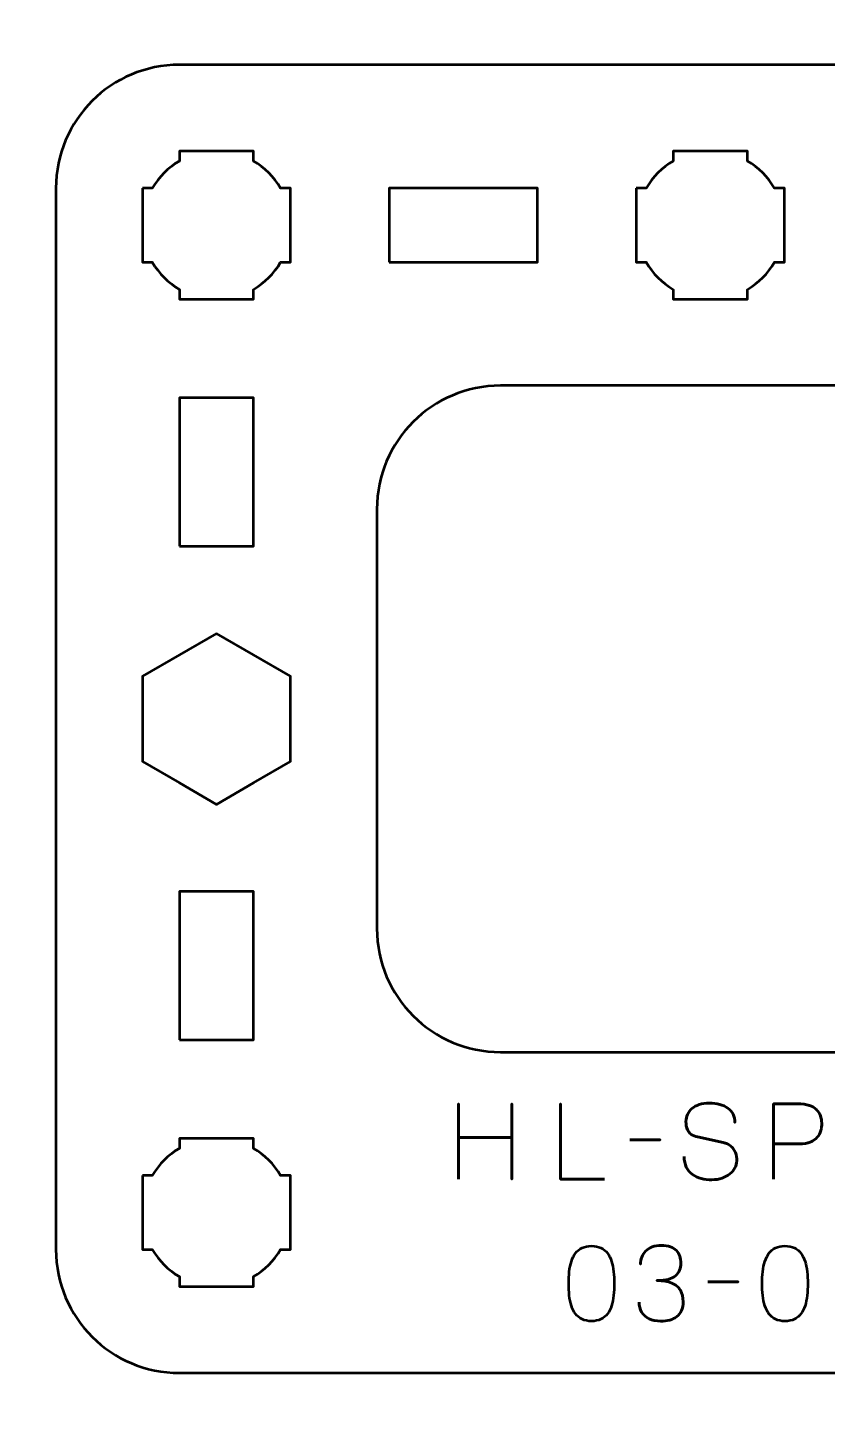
# Model space of a CAD drawing. Header units: centimetres. Extents: x -21 to 0, y -29.7 to 0.
# Drawn here: x -5.76 to -2.53, y -22.88 to -17.25 of the extents above; entities that cross this region are included whole.
import ezdxf

# ---------------------------------------------------------------- set-up
doc = ezdxf.new("R2010")
doc.units = ezdxf.units.CM
doc.header["$MEASUREMENT"] = 0
doc.layers.add('Layer 1', color=7, linetype='Continuous')

msp = doc.modelspace()

# ---------------------------------------------------------------- linework, layer by layer
at = {"layer": 'Layer 1', "lineweight": 53}
for points in [[(-5.15, -19.35), (-4.85, -19.35), (-4.85, -18.75), (-5.15, -18.75), (-5.15, -19.35)], [(-5.15, -21.35), (-4.85, -21.35), (-4.85, -20.75), (-5.15, -20.75), (-5.15, -21.35)]]:
    msp.add_lwpolyline(points, close=True, dxfattribs=at)
at = {"layer": 'Layer 1', "color": 1, "lineweight": 53}
msp.add_open_spline([(-21.00003, -29.19995), (-21.00003, -29.19995), (-21.00003, -2.89992), (-21.00003, -2.89992), (-21.00003, -2.89992), (-21.00003, -2.81709), (-20.93286, -2.74992), (-20.85003, -2.74992), (-20.85003, -2.74992), (-20.7672, -2.74992), (-20.70003, -2.68275), (-20.70003, -2.59992), (-20.70003, -2.59992), (-20.70003, -2.51709), (-20.7672, -2.44992), (-20.85003, -2.44992), (-20.85003, -2.44992), (-20.93286, -2.44992), (-21.00003, -2.38275), (-21.00003, -2.29992), (-21.00003, -2.29992), (-21.00003, -2.21709), (-20.93286, -2.14992), (-20.85003, -2.14992), (-20.85003, -2.14992), (-20.7672, -2.14992), (-20.70003, -2.08275), (-20.70003, -1.99992), (-20.70003, -1.99992), (-20.70003, -1.91709), (-20.7672, -1.84992), (-20.85003, -1.84992), (-20.85003, -1.84992), (-20.93286, -1.84992), (-21.00003, -1.78275), (-21.00003, -1.69992), (-21.00003, -1.69992), (-21.00003, -1.61709), (-20.93286, -1.54992), (-20.85003, -1.54992), (-20.85003, -1.54992), (-20.7672, -1.54992), (-20.70003, -1.48275), (-20.70003, -1.39992), (-20.70003, -1.39992), (-20.70003, -1.31709), (-20.7672, -1.24992), (-20.85003, -1.24992), (-20.85003, -1.24992), (-20.93286, -1.24992), (-21.00003, -1.18275), (-21.00003, -1.09992), (-21.00003, -1.09992), (-21.00003, -1.09992), (-21.00003, -0.49992), (-21.00003, -0.49992), (-21.00003, -0.49992), (-21.00003, -0.22295), (-20.77694, 0.00004), (-20.49994, 0.00004), (-20.49994, 0.00004), (-20.49994, 0.00004), (-0.50008, 0.00004), (-0.50008, 0.00004), (-0.50008, 0.00004), (-0.22294, 0.00004), (0.00002, -0.22295), (0.00002, -0.49992), (0.00002, -0.49992), (0.00002, -0.49992), (0.00002, -29.19995), (0.00002, -29.19995), (0.00002, -29.19995), (0.00002, -29.47695), (-0.22294, -29.70004), (-0.50008, -29.70004), (-0.50008, -29.70004), (-0.50008, -29.70004), (-20.49994, -29.70004), (-20.49994, -29.70004), (-20.49994, -29.70004), (-20.77694, -29.70004), (-21.00003, -29.47695), (-21.00003, -29.19995)], degree=3, knots=[0, 0, 0, 0, 0.047619, 0.047619, 0.047619, 0.047619, 0.0952381, 0.0952381, 0.0952381, 0.0952381, 0.1428571, 0.1428571, 0.1428571, 0.1428571, 0.1904762, 0.1904762, 0.1904762, 0.1904762, 0.2380952, 0.2380952, 0.2380952, 0.2380952, 0.2857143, 0.2857143, 0.2857143, 0.2857143, 0.3333333, 0.3333333, 0.3333333, 0.3333333, 0.3809524, 0.3809524, 0.3809524, 0.3809524, 0.4285714, 0.4285714, 0.4285714, 0.4285714, 0.4761905, 0.4761905, 0.4761905, 0.4761905, 0.5238095, 0.5238095, 0.5238095, 0.5238095, 0.5714286, 0.5714286, 0.5714286, 0.5714286, 0.6190476, 0.6190476, 0.6190476, 0.6190476, 0.6666667, 0.6666667, 0.6666667, 0.6666667, 0.7142857, 0.7142857, 0.7142857, 0.7142857, 0.7619048, 0.7619048, 0.7619048, 0.7619048, 0.8095238, 0.8095238, 0.8095238, 0.8095238, 0.8571429, 0.8571429, 0.8571429, 0.8571429, 0.9047619, 0.9047619, 0.9047619, 0.9047619, 0.952381, 0.952381, 0.952381, 0.952381, 1, 1, 1, 1], dxfattribs=at)
at = {"layer": 'Layer 1', "color": 3, "lineweight": 53}
msp.add_open_spline([(-5.65, -22.2), (-5.65, -22.2), (-5.65, -17.9), (-5.65, -17.9), (-5.65, -17.9), (-5.65, -17.62391), (-5.42609, -17.4), (-5.15, -17.4), (-5.15, -17.4), (-5.15, -17.4), (-0.85, -17.4), (-0.85, -17.4), (-0.85, -17.4), (-0.57391, -17.4), (-0.35, -17.62391), (-0.35, -17.9), (-0.35, -17.9), (-0.35, -17.9), (-0.35, -22.2), (-0.35, -22.2), (-0.35, -22.2), (-0.35, -22.47609), (-0.57391, -22.7), (-0.85, -22.7), (-0.85, -22.7), (-0.85, -22.7), (-5.15, -22.7), (-5.15, -22.7), (-5.15, -22.7), (-5.42609, -22.7), (-5.65, -22.47609), (-5.65, -22.2)], degree=3, knots=[0, 0, 0, 0, 0.125, 0.125, 0.125, 0.125, 0.25, 0.25, 0.25, 0.25, 0.375, 0.375, 0.375, 0.375, 0.5, 0.5, 0.5, 0.5, 0.625, 0.625, 0.625, 0.625, 0.75, 0.75, 0.75, 0.75, 0.875, 0.875, 0.875, 0.875, 1, 1, 1, 1], dxfattribs=at)
at = {"layer": 'Layer 1', "lineweight": 53}
for points, knots in [([(-5.3, -17.9), (-5.3, -17.9), (-5.25985, -17.9), (-5.25985, -17.9), (-5.25985, -17.9), (-5.2335, -17.85447), (-5.19553, -17.8165), (-5.15, -17.79015), (-5.15, -17.79015), (-5.15, -17.79015), (-5.15, -17.75), (-5.15, -17.75), (-5.15, -17.75), (-5.15, -17.75), (-5, -17.75), (-5, -17.75), (-5, -17.75), (-5, -17.75), (-4.85, -17.75), (-4.85, -17.75), (-4.85, -17.75), (-4.85, -17.75), (-4.85, -17.79015), (-4.85, -17.79015), (-4.85, -17.79015), (-4.80447, -17.8165), (-4.7665, -17.85447), (-4.74015, -17.9), (-4.74015, -17.9), (-4.74015, -17.9), (-4.7, -17.9), (-4.7, -17.9), (-4.7, -17.9), (-4.7, -17.9), (-4.7, -18.05), (-4.7, -18.05), (-4.7, -18.05), (-4.7, -18.05), (-4.7, -18.2), (-4.7, -18.2), (-4.7, -18.2), (-4.7, -18.2), (-4.74015, -18.2), (-4.74015, -18.2), (-4.74015, -18.2), (-4.7665, -18.24553), (-4.80447, -18.2835), (-4.85, -18.30985), (-4.85, -18.30985), (-4.85, -18.30985), (-4.85, -18.35), (-4.85, -18.35), (-4.85, -18.35), (-4.85, -18.35), (-5, -18.35), (-5, -18.35), (-5, -18.35), (-5, -18.35), (-5.15, -18.35), (-5.15, -18.35), (-5.15, -18.35), (-5.15, -18.35), (-5.15, -18.30985), (-5.15, -18.30985), (-5.15, -18.30985), (-5.19553, -18.2835), (-5.2335, -18.24553), (-5.25985, -18.2), (-5.25985, -18.2), (-5.25985, -18.2), (-5.3, -18.2), (-5.3, -18.2), (-5.3, -18.2), (-5.3, -18.2), (-5.3, -18.05), (-5.3, -18.05), (-5.3, -18.05), (-5.3, -18.05), (-5.3, -17.9), (-5.3, -17.9)], [0, 0, 0, 0, 0.05, 0.05, 0.05, 0.05, 0.1, 0.1, 0.1, 0.1, 0.15, 0.15, 0.15, 0.15, 0.2, 0.2, 0.2, 0.2, 0.25, 0.25, 0.25, 0.25, 0.3, 0.3, 0.3, 0.3, 0.35, 0.35, 0.35, 0.35, 0.4, 0.4, 0.4, 0.4, 0.45, 0.45, 0.45, 0.45, 0.5, 0.5, 0.5, 0.5, 0.55, 0.55, 0.55, 0.55, 0.6, 0.6, 0.6, 0.6, 0.65, 0.65, 0.65, 0.65, 0.7, 0.7, 0.7, 0.7, 0.75, 0.75, 0.75, 0.75, 0.8, 0.8, 0.8, 0.8, 0.85, 0.85, 0.85, 0.85, 0.9, 0.9, 0.9, 0.9, 0.95, 0.95, 0.95, 0.95, 1, 1, 1, 1]), ([(-3.3, -17.9), (-3.3, -17.9), (-3.25985, -17.9), (-3.25985, -17.9), (-3.25985, -17.9), (-3.2335, -17.85447), (-3.19553, -17.8165), (-3.15, -17.79015), (-3.15, -17.79015), (-3.15, -17.79015), (-3.15, -17.75), (-3.15, -17.75), (-3.15, -17.75), (-3.15, -17.75), (-3, -17.75), (-3, -17.75), (-3, -17.75), (-3, -17.75), (-2.85, -17.75), (-2.85, -17.75), (-2.85, -17.75), (-2.85, -17.75), (-2.85, -17.79015), (-2.85, -17.79015), (-2.85, -17.79015), (-2.80447, -17.8165), (-2.7665, -17.85447), (-2.74015, -17.9), (-2.74015, -17.9), (-2.74015, -17.9), (-2.7, -17.9), (-2.7, -17.9), (-2.7, -17.9), (-2.7, -17.9), (-2.7, -18.05), (-2.7, -18.05), (-2.7, -18.05), (-2.7, -18.05), (-2.7, -18.2), (-2.7, -18.2), (-2.7, -18.2), (-2.7, -18.2), (-2.74015, -18.2), (-2.74015, -18.2), (-2.74015, -18.2), (-2.7665, -18.24553), (-2.80447, -18.2835), (-2.85, -18.30985), (-2.85, -18.30985), (-2.85, -18.30985), (-2.85, -18.35), (-2.85, -18.35), (-2.85, -18.35), (-2.85, -18.35), (-3, -18.35), (-3, -18.35), (-3, -18.35), (-3, -18.35), (-3.15, -18.35), (-3.15, -18.35), (-3.15, -18.35), (-3.15, -18.35), (-3.15, -18.30985), (-3.15, -18.30985), (-3.15, -18.30985), (-3.19553, -18.2835), (-3.2335, -18.24553), (-3.25985, -18.2), (-3.25985, -18.2), (-3.25985, -18.2), (-3.3, -18.2), (-3.3, -18.2), (-3.3, -18.2), (-3.3, -18.2), (-3.3, -18.05), (-3.3, -18.05), (-3.3, -18.05), (-3.3, -18.05), (-3.3, -17.9), (-3.3, -17.9)], [0, 0, 0, 0, 0.05, 0.05, 0.05, 0.05, 0.1, 0.1, 0.1, 0.1, 0.15, 0.15, 0.15, 0.15, 0.2, 0.2, 0.2, 0.2, 0.25, 0.25, 0.25, 0.25, 0.3, 0.3, 0.3, 0.3, 0.35, 0.35, 0.35, 0.35, 0.4, 0.4, 0.4, 0.4, 0.45, 0.45, 0.45, 0.45, 0.5, 0.5, 0.5, 0.5, 0.55, 0.55, 0.55, 0.55, 0.6, 0.6, 0.6, 0.6, 0.65, 0.65, 0.65, 0.65, 0.7, 0.7, 0.7, 0.7, 0.75, 0.75, 0.75, 0.75, 0.8, 0.8, 0.8, 0.8, 0.85, 0.85, 0.85, 0.85, 0.9, 0.9, 0.9, 0.9, 0.95, 0.95, 0.95, 0.95, 1, 1, 1, 1]), ([(-4.3, -18.2), (-4.3, -18.2), (-4.3, -17.9), (-4.3, -17.9), (-4.3, -17.9), (-4.3, -17.9), (-3.7, -17.9), (-3.7, -17.9), (-3.7, -17.9), (-3.7, -17.9), (-3.7, -18.2), (-3.7, -18.2), (-3.7, -18.2), (-3.7, -18.2), (-4.3, -18.2), (-4.3, -18.2)], [0, 0, 0, 0, 0.25, 0.25, 0.25, 0.25, 0.5, 0.5, 0.5, 0.5, 0.75, 0.75, 0.75, 0.75, 1, 1, 1, 1]), ([(-4.35, -20.9), (-4.35, -20.9), (-4.35, -19.2), (-4.35, -19.2), (-4.35, -19.2), (-4.35, -18.92391), (-4.12609, -18.7), (-3.85, -18.7), (-3.85, -18.7), (-3.85, -18.7), (-2.15, -18.7), (-2.15, -18.7), (-2.15, -18.7), (-1.87391, -18.7), (-1.65, -18.92391), (-1.65, -19.2), (-1.65, -19.2), (-1.65, -19.2), (-1.65, -20.9), (-1.65, -20.9), (-1.65, -20.9), (-1.65, -21.17609), (-1.87391, -21.4), (-2.15, -21.4), (-2.15, -21.4), (-2.15, -21.4), (-3.85, -21.4), (-3.85, -21.4), (-3.85, -21.4), (-4.12609, -21.4), (-4.35, -21.17609), (-4.35, -20.9)], [0, 0, 0, 0, 0.125, 0.125, 0.125, 0.125, 0.25, 0.25, 0.25, 0.25, 0.375, 0.375, 0.375, 0.375, 0.5, 0.5, 0.5, 0.5, 0.625, 0.625, 0.625, 0.625, 0.75, 0.75, 0.75, 0.75, 0.875, 0.875, 0.875, 0.875, 1, 1, 1, 1]), ([(-5, -19.70359), (-5, -19.70359), (-4.85, -19.79019), (-4.85, -19.79019), (-4.85, -19.79019), (-4.85, -19.79019), (-4.7, -19.87679), (-4.7, -19.87679), (-4.7, -19.87679), (-4.7, -19.87679), (-4.7, -20.05), (-4.7, -20.05), (-4.7, -20.05), (-4.7, -20.05), (-4.7, -20.22321), (-4.7, -20.22321), (-4.7, -20.22321), (-4.7, -20.22321), (-4.85, -20.30981), (-4.85, -20.30981), (-4.85, -20.30981), (-4.85, -20.30981), (-5, -20.39641), (-5, -20.39641), (-5, -20.39641), (-5, -20.39641), (-5.15, -20.30981), (-5.15, -20.30981), (-5.15, -20.30981), (-5.15, -20.30981), (-5.3, -20.22321), (-5.3, -20.22321), (-5.3, -20.22321), (-5.3, -20.22321), (-5.3, -20.05), (-5.3, -20.05), (-5.3, -20.05), (-5.3, -20.05), (-5.3, -19.87679), (-5.3, -19.87679), (-5.3, -19.87679), (-5.3, -19.87679), (-5.15, -19.79019), (-5.15, -19.79019), (-5.15, -19.79019), (-5.15, -19.79019), (-5, -19.70359), (-5, -19.70359)], [0, 0, 0, 0, 0.0833333, 0.0833333, 0.0833333, 0.0833333, 0.1666667, 0.1666667, 0.1666667, 0.1666667, 0.25, 0.25, 0.25, 0.25, 0.3333333, 0.3333333, 0.3333333, 0.3333333, 0.4166667, 0.4166667, 0.4166667, 0.4166667, 0.5, 0.5, 0.5, 0.5, 0.5833333, 0.5833333, 0.5833333, 0.5833333, 0.6666667, 0.6666667, 0.6666667, 0.6666667, 0.75, 0.75, 0.75, 0.75, 0.8333333, 0.8333333, 0.8333333, 0.8333333, 0.9166667, 0.9166667, 0.9166667, 0.9166667, 1, 1, 1, 1]), ([(-5.3, -21.9), (-5.3, -21.9), (-5.25985, -21.9), (-5.25985, -21.9), (-5.25985, -21.9), (-5.2335, -21.85447), (-5.19553, -21.8165), (-5.15, -21.79015), (-5.15, -21.79015), (-5.15, -21.79015), (-5.15, -21.75), (-5.15, -21.75), (-5.15, -21.75), (-5.15, -21.75), (-5, -21.75), (-5, -21.75), (-5, -21.75), (-5, -21.75), (-4.85, -21.75), (-4.85, -21.75), (-4.85, -21.75), (-4.85, -21.75), (-4.85, -21.79015), (-4.85, -21.79015), (-4.85, -21.79015), (-4.80447, -21.8165), (-4.7665, -21.85447), (-4.74015, -21.9), (-4.74015, -21.9), (-4.74015, -21.9), (-4.7, -21.9), (-4.7, -21.9), (-4.7, -21.9), (-4.7, -21.9), (-4.7, -22.05), (-4.7, -22.05), (-4.7, -22.05), (-4.7, -22.05), (-4.7, -22.2), (-4.7, -22.2), (-4.7, -22.2), (-4.7, -22.2), (-4.74015, -22.2), (-4.74015, -22.2), (-4.74015, -22.2), (-4.7665, -22.24553), (-4.80447, -22.2835), (-4.85, -22.30985), (-4.85, -22.30985), (-4.85, -22.30985), (-4.85, -22.35), (-4.85, -22.35), (-4.85, -22.35), (-4.85, -22.35), (-5, -22.35), (-5, -22.35), (-5, -22.35), (-5, -22.35), (-5.15, -22.35), (-5.15, -22.35), (-5.15, -22.35), (-5.15, -22.35), (-5.15, -22.30985), (-5.15, -22.30985), (-5.15, -22.30985), (-5.19553, -22.2835), (-5.2335, -22.24553), (-5.25985, -22.2), (-5.25985, -22.2), (-5.25985, -22.2), (-5.3, -22.2), (-5.3, -22.2), (-5.3, -22.2), (-5.3, -22.2), (-5.3, -22.05), (-5.3, -22.05), (-5.3, -22.05), (-5.3, -22.05), (-5.3, -21.9), (-5.3, -21.9)], [0, 0, 0, 0, 0.05, 0.05, 0.05, 0.05, 0.1, 0.1, 0.1, 0.1, 0.15, 0.15, 0.15, 0.15, 0.2, 0.2, 0.2, 0.2, 0.25, 0.25, 0.25, 0.25, 0.3, 0.3, 0.3, 0.3, 0.35, 0.35, 0.35, 0.35, 0.4, 0.4, 0.4, 0.4, 0.45, 0.45, 0.45, 0.45, 0.5, 0.5, 0.5, 0.5, 0.55, 0.55, 0.55, 0.55, 0.6, 0.6, 0.6, 0.6, 0.65, 0.65, 0.65, 0.65, 0.7, 0.7, 0.7, 0.7, 0.75, 0.75, 0.75, 0.75, 0.8, 0.8, 0.8, 0.8, 0.85, 0.85, 0.85, 0.85, 0.9, 0.9, 0.9, 0.9, 0.95, 0.95, 0.95, 0.95, 1, 1, 1, 1])]:
    msp.add_open_spline(points, degree=3, knots=knots, dxfattribs=at)
at = {"layer": 'Layer 1', "color": 5, "lineweight": 53}
for points, knots in [([(-4.0198, -21.91494), (-4.0198, -21.91494), (-4.0198, -21.74603), (-4.0198, -21.74603), (-4.0198, -21.74603), (-4.0198, -21.74603), (-3.80433, -21.74603), (-3.80433, -21.74603), (-3.80433, -21.74603), (-3.80433, -21.74603), (-3.80433, -21.91494), (-3.80433, -21.91494), (-3.80433, -21.91494), (-3.80433, -21.91494), (-3.80433, -21.61014), (-3.80433, -21.61014), (-3.80433, -21.61014), (-3.80433, -21.61014), (-3.80433, -21.74603), (-3.80433, -21.74603), (-3.80433, -21.74603), (-3.80433, -21.74603), (-4.0198, -21.74603), (-4.0198, -21.74603), (-4.0198, -21.74603), (-4.0198, -21.74603), (-4.0198, -21.61014), (-4.0198, -21.61014), (-4.0198, -21.61014), (-4.0198, -21.61014), (-4.0198, -21.91494), (-4.0198, -21.91494)], [0, 0, 0, 0, 0.125, 0.125, 0.125, 0.125, 0.25, 0.25, 0.25, 0.25, 0.375, 0.375, 0.375, 0.375, 0.5, 0.5, 0.5, 0.5, 0.625, 0.625, 0.625, 0.625, 0.75, 0.75, 0.75, 0.75, 0.875, 0.875, 0.875, 0.875, 1, 1, 1, 1]), ([(-3.42841, -21.91494), (-3.42841, -21.91494), (-3.60663, -21.91494), (-3.60663, -21.91494), (-3.60663, -21.91494), (-3.60663, -21.91494), (-3.60663, -21.60972), (-3.60663, -21.60972), (-3.60663, -21.60972), (-3.60663, -21.60972), (-3.60663, -21.91494), (-3.60663, -21.91494), (-3.60663, -21.91494), (-3.60663, -21.91494), (-3.42841, -21.91494), (-3.42841, -21.91494)], [0, 0, 0, 0, 0.25, 0.25, 0.25, 0.25, 0.5, 0.5, 0.5, 0.5, 0.75, 0.75, 0.75, 0.75, 1, 1, 1, 1]), ([(-3.10626, -21.82265), (-3.10612, -21.83952), (-3.10316, -21.85398), (-3.09723, -21.86605), (-3.09723, -21.86605), (-3.09137, -21.87804), (-3.08319, -21.88785), (-3.07289, -21.89547), (-3.07289, -21.89547), (-3.06252, -21.90302), (-3.05059, -21.90859), (-3.03712, -21.91219), (-3.03712, -21.91219), (-3.02371, -21.91572), (-3.00932, -21.91748), (-2.99408, -21.91748), (-2.99408, -21.91748), (-2.9787, -21.91741), (-2.96487, -21.91515), (-2.95252, -21.91085), (-2.95252, -21.91085), (-2.94024, -21.90654), (-2.92973, -21.90076), (-2.92091, -21.89349), (-2.92091, -21.89349), (-2.91216, -21.88622), (-2.90539, -21.87811), (-2.90059, -21.86908), (-2.90059, -21.86908), (-2.89579, -21.86005), (-2.89325, -21.85081), (-2.8929, -21.84128), (-2.8929, -21.84128), (-2.89248, -21.82879), (-2.89431, -21.81736), (-2.89833, -21.80706), (-2.89833, -21.80706), (-2.90236, -21.79676), (-2.90857, -21.78815), (-2.91696, -21.7811), (-2.91696, -21.7811), (-2.92529, -21.77404), (-2.9358, -21.7691), (-2.94836, -21.76635), (-2.94836, -21.76635), (-2.94836, -21.76635), (-3.05207, -21.74391), (-3.05207, -21.74391), (-3.05207, -21.74391), (-3.06181, -21.74187), (-3.07021, -21.73841), (-3.07712, -21.73361), (-3.07712, -21.73361), (-3.08404, -21.72875), (-3.0894, -21.72204), (-3.09307, -21.71343), (-3.09307, -21.71343), (-3.09674, -21.7049), (-3.09864, -21.69403), (-3.09864, -21.68084), (-3.09864, -21.68084), (-3.09864, -21.67082), (-3.09659, -21.66137), (-3.09243, -21.65248), (-3.09243, -21.65248), (-3.08834, -21.64359), (-3.08227, -21.63575), (-3.0743, -21.62884), (-3.0743, -21.62884), (-3.06633, -21.622), (-3.05645, -21.61663), (-3.04474, -21.61275), (-3.04474, -21.61275), (-3.03295, -21.6088), (-3.01948, -21.60683), (-3.00424, -21.60676), (-3.00424, -21.60676), (-2.98893, -21.60676), (-2.97489, -21.60852), (-2.96205, -21.61205), (-2.96205, -21.61205), (-2.94928, -21.61558), (-2.9382, -21.62066), (-2.92889, -21.62743), (-2.92889, -21.62743), (-2.91957, -21.6342), (-2.91238, -21.64253), (-2.90744, -21.65226), (-2.90744, -21.65226), (-2.9025, -21.66207), (-2.90017, -21.67329), (-2.90052, -21.68592), (-2.90052, -21.68592), (-2.90017, -21.67329), (-2.9025, -21.66207), (-2.90744, -21.65226), (-2.90744, -21.65226), (-2.91238, -21.64253), (-2.91957, -21.6342), (-2.92889, -21.62743), (-2.92889, -21.62743), (-2.9382, -21.62066), (-2.94928, -21.61558), (-2.96205, -21.61205), (-2.96205, -21.61205), (-2.97489, -21.60852), (-2.98893, -21.60676), (-3.00424, -21.60676), (-3.00424, -21.60676), (-3.01948, -21.60683), (-3.03295, -21.6088), (-3.04474, -21.61275), (-3.04474, -21.61275), (-3.05645, -21.61663), (-3.06633, -21.622), (-3.0743, -21.62884), (-3.0743, -21.62884), (-3.08227, -21.63575), (-3.08834, -21.64359), (-3.09243, -21.65248), (-3.09243, -21.65248), (-3.09659, -21.66137), (-3.09864, -21.67082), (-3.09864, -21.68084), (-3.09864, -21.68084), (-3.09864, -21.69403), (-3.09681, -21.7049), (-3.09328, -21.71336), (-3.09328, -21.71336), (-3.08968, -21.7219), (-3.08439, -21.72853), (-3.07747, -21.7334), (-3.07747, -21.7334), (-3.07056, -21.7382), (-3.06209, -21.74173), (-3.05207, -21.74391), (-3.05207, -21.74391), (-3.05207, -21.74391), (-2.94836, -21.76635), (-2.94836, -21.76635), (-2.94836, -21.76635), (-2.93552, -21.7691), (-2.92493, -21.77404), (-2.91661, -21.7811), (-2.91661, -21.7811), (-2.90821, -21.78815), (-2.90207, -21.79676), (-2.89812, -21.80706), (-2.89812, -21.80706), (-2.89424, -21.81736), (-2.89248, -21.82879), (-2.8929, -21.84128), (-2.8929, -21.84128), (-2.89325, -21.85081), (-2.89579, -21.86005), (-2.90059, -21.86908), (-2.90059, -21.86908), (-2.90539, -21.87811), (-2.91216, -21.88622), (-2.92091, -21.89349), (-2.92091, -21.89349), (-2.92973, -21.90076), (-2.94024, -21.90654), (-2.95252, -21.91085), (-2.95252, -21.91085), (-2.96487, -21.91515), (-2.9787, -21.91741), (-2.99408, -21.91748), (-2.99408, -21.91748), (-3.00932, -21.91748), (-3.02371, -21.91572), (-3.03712, -21.91219), (-3.03712, -21.91219), (-3.05059, -21.90859), (-3.06252, -21.90302), (-3.07289, -21.89547), (-3.07289, -21.89547), (-3.08319, -21.88785), (-3.09137, -21.87804), (-3.09723, -21.86605), (-3.09723, -21.86605), (-3.10316, -21.85398), (-3.10612, -21.83952), (-3.10626, -21.82265)], [0, 0, 0, 0, 0.0217391, 0.0217391, 0.0217391, 0.0217391, 0.0434783, 0.0434783, 0.0434783, 0.0434783, 0.0652174, 0.0652174, 0.0652174, 0.0652174, 0.0869565, 0.0869565, 0.0869565, 0.0869565, 0.1086957, 0.1086957, 0.1086957, 0.1086957, 0.1304348, 0.1304348, 0.1304348, 0.1304348, 0.1521739, 0.1521739, 0.1521739, 0.1521739, 0.173913, 0.173913, 0.173913, 0.173913, 0.1956522, 0.1956522, 0.1956522, 0.1956522, 0.2173913, 0.2173913, 0.2173913, 0.2173913, 0.2391304, 0.2391304, 0.2391304, 0.2391304, 0.2608696, 0.2608696, 0.2608696, 0.2608696, 0.2826087, 0.2826087, 0.2826087, 0.2826087, 0.3043478, 0.3043478, 0.3043478, 0.3043478, 0.326087, 0.326087, 0.326087, 0.326087, 0.3478261, 0.3478261, 0.3478261, 0.3478261, 0.3695652, 0.3695652, 0.3695652, 0.3695652, 0.3913043, 0.3913043, 0.3913043, 0.3913043, 0.4130435, 0.4130435, 0.4130435, 0.4130435, 0.4347826, 0.4347826, 0.4347826, 0.4347826, 0.4565217, 0.4565217, 0.4565217, 0.4565217, 0.4782609, 0.4782609, 0.4782609, 0.4782609, 0.5, 0.5, 0.5, 0.5, 0.5217391, 0.5217391, 0.5217391, 0.5217391, 0.5434783, 0.5434783, 0.5434783, 0.5434783, 0.5652174, 0.5652174, 0.5652174, 0.5652174, 0.5869565, 0.5869565, 0.5869565, 0.5869565, 0.6086957, 0.6086957, 0.6086957, 0.6086957, 0.6304348, 0.6304348, 0.6304348, 0.6304348, 0.6521739, 0.6521739, 0.6521739, 0.6521739, 0.673913, 0.673913, 0.673913, 0.673913, 0.6956522, 0.6956522, 0.6956522, 0.6956522, 0.7173913, 0.7173913, 0.7173913, 0.7173913, 0.7391304, 0.7391304, 0.7391304, 0.7391304, 0.7608696, 0.7608696, 0.7608696, 0.7608696, 0.7826087, 0.7826087, 0.7826087, 0.7826087, 0.8043478, 0.8043478, 0.8043478, 0.8043478, 0.826087, 0.826087, 0.826087, 0.826087, 0.8478261, 0.8478261, 0.8478261, 0.8478261, 0.8695652, 0.8695652, 0.8695652, 0.8695652, 0.8913043, 0.8913043, 0.8913043, 0.8913043, 0.9130435, 0.9130435, 0.9130435, 0.9130435, 0.9347826, 0.9347826, 0.9347826, 0.9347826, 0.9565217, 0.9565217, 0.9565217, 0.9565217, 0.9782609, 0.9782609, 0.9782609, 0.9782609, 1, 1, 1, 1]), ([(-2.74431, -21.91494), (-2.74431, -21.91494), (-2.74431, -21.60972), (-2.74431, -21.60972), (-2.74431, -21.60972), (-2.74431, -21.60972), (-2.64694, -21.60972), (-2.64694, -21.60972), (-2.64694, -21.60972), (-2.62747, -21.60979), (-2.61146, -21.61198), (-2.59883, -21.61621), (-2.59883, -21.61621), (-2.58627, -21.62037), (-2.57639, -21.62616), (-2.56926, -21.6335), (-2.56926, -21.6335), (-2.56214, -21.64076), (-2.55706, -21.64909), (-2.55395, -21.65847), (-2.55395, -21.65847), (-2.55092, -21.66786), (-2.54916, -21.67766), (-2.54873, -21.68804), (-2.54873, -21.68804), (-2.54824, -21.69841), (-2.54944, -21.70857), (-2.55226, -21.71844), (-2.55226, -21.71844), (-2.55515, -21.72832), (-2.56002, -21.73728), (-2.56701, -21.74533), (-2.56701, -21.74533), (-2.57392, -21.75337), (-2.5833, -21.75979), (-2.59509, -21.76452), (-2.59509, -21.76452), (-2.60687, -21.76931), (-2.62147, -21.77171), (-2.6389, -21.77185), (-2.6389, -21.77185), (-2.6389, -21.77185), (-2.74431, -21.77185), (-2.74431, -21.77185), (-2.74431, -21.77185), (-2.74431, -21.77185), (-2.6389, -21.77185), (-2.6389, -21.77185), (-2.6389, -21.77185), (-2.62183, -21.77171), (-2.60736, -21.76931), (-2.59565, -21.76452), (-2.59565, -21.76452), (-2.58387, -21.75979), (-2.57448, -21.75337), (-2.56743, -21.74533), (-2.56743, -21.74533), (-2.56044, -21.73728), (-2.55543, -21.72832), (-2.55247, -21.71844), (-2.55247, -21.71844), (-2.54951, -21.70857), (-2.54824, -21.69841), (-2.54873, -21.68804), (-2.54873, -21.68804), (-2.54916, -21.67766), (-2.55092, -21.66786), (-2.55409, -21.65847), (-2.55409, -21.65847), (-2.5572, -21.64909), (-2.56242, -21.64076), (-2.56955, -21.6335), (-2.56955, -21.6335), (-2.57674, -21.62616), (-2.58662, -21.62037), (-2.59918, -21.61621), (-2.59918, -21.61621), (-2.61181, -21.61198), (-2.62768, -21.60979), (-2.64694, -21.60972), (-2.64694, -21.60972), (-2.64694, -21.60972), (-2.74431, -21.60972), (-2.74431, -21.60972), (-2.74431, -21.60972), (-2.74431, -21.60972), (-2.74431, -21.91494), (-2.74431, -21.91494)], [0, 0, 0, 0, 0.0454545, 0.0454545, 0.0454545, 0.0454545, 0.0909091, 0.0909091, 0.0909091, 0.0909091, 0.1363636, 0.1363636, 0.1363636, 0.1363636, 0.1818182, 0.1818182, 0.1818182, 0.1818182, 0.2272727, 0.2272727, 0.2272727, 0.2272727, 0.2727273, 0.2727273, 0.2727273, 0.2727273, 0.3181818, 0.3181818, 0.3181818, 0.3181818, 0.3636364, 0.3636364, 0.3636364, 0.3636364, 0.4090909, 0.4090909, 0.4090909, 0.4090909, 0.4545455, 0.4545455, 0.4545455, 0.4545455, 0.5, 0.5, 0.5, 0.5, 0.5454545, 0.5454545, 0.5454545, 0.5454545, 0.5909091, 0.5909091, 0.5909091, 0.5909091, 0.6363636, 0.6363636, 0.6363636, 0.6363636, 0.6818182, 0.6818182, 0.6818182, 0.6818182, 0.7272727, 0.7272727, 0.7272727, 0.7272727, 0.7727273, 0.7727273, 0.7727273, 0.7727273, 0.8181818, 0.8181818, 0.8181818, 0.8181818, 0.8636364, 0.8636364, 0.8636364, 0.8636364, 0.9090909, 0.9090909, 0.9090909, 0.9090909, 0.9545455, 0.9545455, 0.9545455, 0.9545455, 1, 1, 1, 1]), ([(-3.32639, -21.75534), (-3.32639, -21.75534), (-3.2032, -21.75534), (-3.2032, -21.75534), (-3.2032, -21.75534), (-3.2032, -21.75534), (-3.32639, -21.75534), (-3.32639, -21.75534)], [0, 0, 0, 0, 0.5, 0.5, 0.5, 0.5, 1, 1, 1, 1]), ([(-3.48132, -22.49025), (-3.46651, -22.49018), (-3.45374, -22.48757), (-3.44308, -22.48249), (-3.44308, -22.48249), (-3.4325, -22.47741), (-3.42368, -22.47014), (-3.41663, -22.4609), (-3.41663, -22.4609), (-3.40964, -22.45159), (-3.40414, -22.44058), (-3.40005, -22.42788), (-3.40005, -22.42788), (-3.39602, -22.41518), (-3.39313, -22.40128), (-3.39151, -22.38604), (-3.39151, -22.38604), (-3.38981, -22.3708), (-3.38897, -22.35478), (-3.38904, -22.33785), (-3.38904, -22.33785), (-3.38897, -22.32099), (-3.38981, -22.30497), (-3.39151, -22.2898), (-3.39151, -22.2898), (-3.39313, -22.27463), (-3.39602, -22.26066), (-3.40005, -22.24796), (-3.40005, -22.24796), (-3.40414, -22.23533), (-3.40964, -22.22433), (-3.41663, -22.21494), (-3.41663, -22.21494), (-3.42368, -22.20563), (-3.4325, -22.19836), (-3.44308, -22.19328), (-3.44308, -22.19328), (-3.45374, -22.18813), (-3.46651, -22.18552), (-3.48132, -22.18545), (-3.48132, -22.18545), (-3.49614, -22.18552), (-3.50891, -22.18813), (-3.51957, -22.19328), (-3.51957, -22.19328), (-3.53015, -22.19836), (-3.53897, -22.20563), (-3.54602, -22.21494), (-3.54602, -22.21494), (-3.55301, -22.22433), (-3.55851, -22.23533), (-3.5626, -22.24796), (-3.5626, -22.24796), (-3.56663, -22.26066), (-3.56952, -22.27463), (-3.57114, -22.2898), (-3.57114, -22.2898), (-3.57283, -22.30497), (-3.57368, -22.32099), (-3.57361, -22.33785), (-3.57361, -22.33785), (-3.57368, -22.35478), (-3.57283, -22.3708), (-3.57114, -22.38604), (-3.57114, -22.38604), (-3.56952, -22.40128), (-3.56663, -22.41518), (-3.5626, -22.42788), (-3.5626, -22.42788), (-3.55851, -22.44058), (-3.55301, -22.45159), (-3.54602, -22.4609), (-3.54602, -22.4609), (-3.53897, -22.47014), (-3.53015, -22.47741), (-3.51957, -22.48249), (-3.51957, -22.48249), (-3.50891, -22.48757), (-3.49614, -22.49018), (-3.48132, -22.49025)], [0, 0, 0, 0, 0.05, 0.05, 0.05, 0.05, 0.1, 0.1, 0.1, 0.1, 0.15, 0.15, 0.15, 0.15, 0.2, 0.2, 0.2, 0.2, 0.25, 0.25, 0.25, 0.25, 0.3, 0.3, 0.3, 0.3, 0.35, 0.35, 0.35, 0.35, 0.4, 0.4, 0.4, 0.4, 0.45, 0.45, 0.45, 0.45, 0.5, 0.5, 0.5, 0.5, 0.55, 0.55, 0.55, 0.55, 0.6, 0.6, 0.6, 0.6, 0.65, 0.65, 0.65, 0.65, 0.7, 0.7, 0.7, 0.7, 0.75, 0.75, 0.75, 0.75, 0.8, 0.8, 0.8, 0.8, 0.85, 0.85, 0.85, 0.85, 0.9, 0.9, 0.9, 0.9, 0.95, 0.95, 0.95, 0.95, 1, 1, 1, 1]), ([(-3.48132, -22.49025), (-3.46651, -22.49018), (-3.45374, -22.48757), (-3.44308, -22.48249), (-3.44308, -22.48249), (-3.4325, -22.47741), (-3.42368, -22.47014), (-3.41663, -22.4609), (-3.41663, -22.4609), (-3.40964, -22.45159), (-3.40414, -22.44058), (-3.40005, -22.42788), (-3.40005, -22.42788), (-3.39602, -22.41518), (-3.39313, -22.40128), (-3.39151, -22.38604), (-3.39151, -22.38604), (-3.38981, -22.3708), (-3.38897, -22.35478), (-3.38904, -22.33785), (-3.38904, -22.33785), (-3.38897, -22.32099), (-3.38981, -22.30497), (-3.39151, -22.2898), (-3.39151, -22.2898), (-3.39313, -22.27463), (-3.39602, -22.26066), (-3.40005, -22.24796), (-3.40005, -22.24796), (-3.40414, -22.23533), (-3.40964, -22.22433), (-3.41663, -22.21494), (-3.41663, -22.21494), (-3.42368, -22.20563), (-3.4325, -22.19836), (-3.44308, -22.19328), (-3.44308, -22.19328), (-3.45374, -22.18813), (-3.46651, -22.18552), (-3.48132, -22.18545), (-3.48132, -22.18545), (-3.49614, -22.18552), (-3.50891, -22.18813), (-3.51957, -22.19328), (-3.51957, -22.19328), (-3.53015, -22.19836), (-3.53897, -22.20563), (-3.54602, -22.21494), (-3.54602, -22.21494), (-3.55301, -22.22433), (-3.55851, -22.23533), (-3.5626, -22.24796), (-3.5626, -22.24796), (-3.56663, -22.26066), (-3.56952, -22.27463), (-3.57114, -22.2898), (-3.57114, -22.2898), (-3.57283, -22.30497), (-3.57368, -22.32099), (-3.57361, -22.33785), (-3.57361, -22.33785), (-3.57368, -22.35478), (-3.57283, -22.3708), (-3.57114, -22.38604), (-3.57114, -22.38604), (-3.56952, -22.40128), (-3.56663, -22.41518), (-3.5626, -22.42788), (-3.5626, -22.42788), (-3.55851, -22.44058), (-3.55301, -22.45159), (-3.54602, -22.4609), (-3.54602, -22.4609), (-3.53897, -22.47014), (-3.53015, -22.47741), (-3.51957, -22.48249), (-3.51957, -22.48249), (-3.50891, -22.48757), (-3.49614, -22.49018), (-3.48132, -22.49025)], [0, 0, 0, 0, 0.05, 0.05, 0.05, 0.05, 0.1, 0.1, 0.1, 0.1, 0.15, 0.15, 0.15, 0.15, 0.2, 0.2, 0.2, 0.2, 0.25, 0.25, 0.25, 0.25, 0.3, 0.3, 0.3, 0.3, 0.35, 0.35, 0.35, 0.35, 0.4, 0.4, 0.4, 0.4, 0.45, 0.45, 0.45, 0.45, 0.5, 0.5, 0.5, 0.5, 0.55, 0.55, 0.55, 0.55, 0.6, 0.6, 0.6, 0.6, 0.65, 0.65, 0.65, 0.65, 0.7, 0.7, 0.7, 0.7, 0.75, 0.75, 0.75, 0.75, 0.8, 0.8, 0.8, 0.8, 0.85, 0.85, 0.85, 0.85, 0.9, 0.9, 0.9, 0.9, 0.95, 0.95, 0.95, 0.95, 1, 1, 1, 1]), ([(-3.28871, -22.41363), (-3.28864, -22.42887), (-3.28511, -22.44213), (-3.27813, -22.45363), (-3.27813, -22.45363), (-3.27114, -22.46506), (-3.26119, -22.47402), (-3.24821, -22.48044), (-3.24821, -22.48044), (-3.23523, -22.48686), (-3.21964, -22.49011), (-3.2015, -22.49025), (-3.2015, -22.49025), (-3.18789, -22.49025), (-3.17554, -22.48884), (-3.16432, -22.48588), (-3.16432, -22.48588), (-3.15317, -22.48291), (-3.14358, -22.47833), (-3.13546, -22.47205), (-3.13546, -22.47205), (-3.12735, -22.46577), (-3.12114, -22.45765), (-3.1167, -22.44778), (-3.1167, -22.44778), (-3.11232, -22.43783), (-3.11014, -22.4259), (-3.11007, -22.41193), (-3.11007, -22.41193), (-3.10999, -22.39331), (-3.1138, -22.37757), (-3.12135, -22.3648), (-3.12135, -22.3648), (-3.1289, -22.35203), (-3.14062, -22.34244), (-3.15635, -22.33588), (-3.15635, -22.33588), (-3.17208, -22.32931), (-3.19226, -22.326), (-3.21674, -22.326), (-3.21674, -22.326), (-3.19847, -22.32607), (-3.18316, -22.32438), (-3.17067, -22.32092), (-3.17067, -22.32092), (-3.15825, -22.31746), (-3.14831, -22.31259), (-3.14083, -22.30624), (-3.14083, -22.30624), (-3.13335, -22.29996), (-3.12792, -22.29248), (-3.12467, -22.28388), (-3.12467, -22.28388), (-3.12135, -22.27534), (-3.11973, -22.26596), (-3.1198, -22.25573), (-3.1198, -22.25573), (-3.11973, -22.24549), (-3.12114, -22.23604), (-3.12396, -22.22729), (-3.12396, -22.22729), (-3.12672, -22.21854), (-3.13123, -22.21085), (-3.13737, -22.20429), (-3.13737, -22.20429), (-3.14351, -22.19773), (-3.15162, -22.19258), (-3.16157, -22.18891), (-3.16157, -22.18891), (-3.17159, -22.18524), (-3.1838, -22.18341), (-3.19812, -22.18334), (-3.19812, -22.18334), (-3.21237, -22.18341), (-3.22486, -22.18552), (-3.23544, -22.18962), (-3.23544, -22.18962), (-3.2461, -22.19371), (-3.25484, -22.19928), (-3.2619, -22.20641), (-3.2619, -22.20641), (-3.26888, -22.21353), (-3.27411, -22.22165), (-3.27756, -22.23082), (-3.27756, -22.23082), (-3.28109, -22.23999), (-3.28278, -22.24973), (-3.28278, -22.25996), (-3.28278, -22.25996), (-3.28278, -22.24973), (-3.28109, -22.23999), (-3.27756, -22.23082), (-3.27756, -22.23082), (-3.27411, -22.22165), (-3.26888, -22.21353), (-3.2619, -22.20641), (-3.2619, -22.20641), (-3.25484, -22.19928), (-3.2461, -22.19371), (-3.23544, -22.18962), (-3.23544, -22.18962), (-3.22486, -22.18552), (-3.21237, -22.18341), (-3.19812, -22.18334), (-3.19812, -22.18334), (-3.1838, -22.18341), (-3.17159, -22.18524), (-3.16157, -22.18891), (-3.16157, -22.18891), (-3.15162, -22.19258), (-3.14351, -22.19773), (-3.13737, -22.20429), (-3.13737, -22.20429), (-3.13123, -22.21085), (-3.12672, -22.21854), (-3.12396, -22.22729), (-3.12396, -22.22729), (-3.12114, -22.23604), (-3.11973, -22.24549), (-3.1198, -22.25573), (-3.1198, -22.25573), (-3.11973, -22.26596), (-3.12135, -22.27534), (-3.12467, -22.28388), (-3.12467, -22.28388), (-3.12792, -22.29248), (-3.13335, -22.29996), (-3.14083, -22.30624), (-3.14083, -22.30624), (-3.14831, -22.31259), (-3.15825, -22.31746), (-3.17067, -22.32092), (-3.17067, -22.32092), (-3.18316, -22.32438), (-3.19847, -22.32607), (-3.21674, -22.326), (-3.21674, -22.326), (-3.19226, -22.326), (-3.17208, -22.32931), (-3.15635, -22.33588), (-3.15635, -22.33588), (-3.14062, -22.34244), (-3.1289, -22.35203), (-3.12135, -22.3648), (-3.12135, -22.3648), (-3.1138, -22.37757), (-3.10999, -22.39331), (-3.11007, -22.41193), (-3.11007, -22.41193), (-3.11014, -22.4259), (-3.11232, -22.43783), (-3.1167, -22.44778), (-3.1167, -22.44778), (-3.12114, -22.45765), (-3.12735, -22.46577), (-3.13546, -22.47205), (-3.13546, -22.47205), (-3.14358, -22.47833), (-3.15317, -22.48291), (-3.16432, -22.48588), (-3.16432, -22.48588), (-3.17554, -22.48884), (-3.18789, -22.49025), (-3.2015, -22.49025), (-3.2015, -22.49025), (-3.21964, -22.49011), (-3.23523, -22.48686), (-3.24821, -22.48044), (-3.24821, -22.48044), (-3.26119, -22.47402), (-3.27114, -22.46506), (-3.27813, -22.45363), (-3.27813, -22.45363), (-3.28511, -22.44213), (-3.28864, -22.42887), (-3.28871, -22.41363)], [0, 0, 0, 0, 0.0227273, 0.0227273, 0.0227273, 0.0227273, 0.0454545, 0.0454545, 0.0454545, 0.0454545, 0.0681818, 0.0681818, 0.0681818, 0.0681818, 0.0909091, 0.0909091, 0.0909091, 0.0909091, 0.1136364, 0.1136364, 0.1136364, 0.1136364, 0.1363636, 0.1363636, 0.1363636, 0.1363636, 0.1590909, 0.1590909, 0.1590909, 0.1590909, 0.1818182, 0.1818182, 0.1818182, 0.1818182, 0.2045455, 0.2045455, 0.2045455, 0.2045455, 0.2272727, 0.2272727, 0.2272727, 0.2272727, 0.25, 0.25, 0.25, 0.25, 0.2727273, 0.2727273, 0.2727273, 0.2727273, 0.2954545, 0.2954545, 0.2954545, 0.2954545, 0.3181818, 0.3181818, 0.3181818, 0.3181818, 0.3409091, 0.3409091, 0.3409091, 0.3409091, 0.3636364, 0.3636364, 0.3636364, 0.3636364, 0.3863636, 0.3863636, 0.3863636, 0.3863636, 0.4090909, 0.4090909, 0.4090909, 0.4090909, 0.4318182, 0.4318182, 0.4318182, 0.4318182, 0.4545455, 0.4545455, 0.4545455, 0.4545455, 0.4772727, 0.4772727, 0.4772727, 0.4772727, 0.5, 0.5, 0.5, 0.5, 0.5227273, 0.5227273, 0.5227273, 0.5227273, 0.5454545, 0.5454545, 0.5454545, 0.5454545, 0.5681818, 0.5681818, 0.5681818, 0.5681818, 0.5909091, 0.5909091, 0.5909091, 0.5909091, 0.6136364, 0.6136364, 0.6136364, 0.6136364, 0.6363636, 0.6363636, 0.6363636, 0.6363636, 0.6590909, 0.6590909, 0.6590909, 0.6590909, 0.6818182, 0.6818182, 0.6818182, 0.6818182, 0.7045455, 0.7045455, 0.7045455, 0.7045455, 0.7272727, 0.7272727, 0.7272727, 0.7272727, 0.75, 0.75, 0.75, 0.75, 0.7727273, 0.7727273, 0.7727273, 0.7727273, 0.7954545, 0.7954545, 0.7954545, 0.7954545, 0.8181818, 0.8181818, 0.8181818, 0.8181818, 0.8409091, 0.8409091, 0.8409091, 0.8409091, 0.8636364, 0.8636364, 0.8636364, 0.8636364, 0.8863636, 0.8863636, 0.8863636, 0.8863636, 0.9090909, 0.9090909, 0.9090909, 0.9090909, 0.9318182, 0.9318182, 0.9318182, 0.9318182, 0.9545455, 0.9545455, 0.9545455, 0.9545455, 0.9772727, 0.9772727, 0.9772727, 0.9772727, 1, 1, 1, 1]), ([(-2.69774, -22.49025), (-2.68293, -22.49018), (-2.67016, -22.48757), (-2.6595, -22.48249), (-2.6595, -22.48249), (-2.64892, -22.47741), (-2.6401, -22.47014), (-2.63305, -22.4609), (-2.63305, -22.4609), (-2.62606, -22.45159), (-2.62056, -22.44058), (-2.61647, -22.42788), (-2.61647, -22.42788), (-2.61244, -22.41518), (-2.60955, -22.40128), (-2.60793, -22.38604), (-2.60793, -22.38604), (-2.60623, -22.3708), (-2.60539, -22.35478), (-2.60546, -22.33785), (-2.60546, -22.33785), (-2.60539, -22.32099), (-2.60623, -22.30497), (-2.60793, -22.2898), (-2.60793, -22.2898), (-2.60955, -22.27463), (-2.61244, -22.26066), (-2.61647, -22.24796), (-2.61647, -22.24796), (-2.62056, -22.23533), (-2.62606, -22.22433), (-2.63305, -22.21494), (-2.63305, -22.21494), (-2.6401, -22.20563), (-2.64892, -22.19836), (-2.6595, -22.19328), (-2.6595, -22.19328), (-2.67016, -22.18813), (-2.68293, -22.18552), (-2.69774, -22.18545), (-2.69774, -22.18545), (-2.71256, -22.18552), (-2.72533, -22.18813), (-2.73599, -22.19328), (-2.73599, -22.19328), (-2.74657, -22.19836), (-2.75539, -22.20563), (-2.76244, -22.21494), (-2.76244, -22.21494), (-2.76943, -22.22433), (-2.77493, -22.23533), (-2.77902, -22.24796), (-2.77902, -22.24796), (-2.78305, -22.26066), (-2.78594, -22.27463), (-2.78756, -22.2898), (-2.78756, -22.2898), (-2.78925, -22.30497), (-2.7901, -22.32099), (-2.79003, -22.33785), (-2.79003, -22.33785), (-2.7901, -22.35478), (-2.78925, -22.3708), (-2.78756, -22.38604), (-2.78756, -22.38604), (-2.78594, -22.40128), (-2.78305, -22.41518), (-2.77902, -22.42788), (-2.77902, -22.42788), (-2.77493, -22.44058), (-2.76943, -22.45159), (-2.76244, -22.4609), (-2.76244, -22.4609), (-2.75539, -22.47014), (-2.74657, -22.47741), (-2.73599, -22.48249), (-2.73599, -22.48249), (-2.72533, -22.48757), (-2.71256, -22.49018), (-2.69774, -22.49025)], [0, 0, 0, 0, 0.05, 0.05, 0.05, 0.05, 0.1, 0.1, 0.1, 0.1, 0.15, 0.15, 0.15, 0.15, 0.2, 0.2, 0.2, 0.2, 0.25, 0.25, 0.25, 0.25, 0.3, 0.3, 0.3, 0.3, 0.35, 0.35, 0.35, 0.35, 0.4, 0.4, 0.4, 0.4, 0.45, 0.45, 0.45, 0.45, 0.5, 0.5, 0.5, 0.5, 0.55, 0.55, 0.55, 0.55, 0.6, 0.6, 0.6, 0.6, 0.65, 0.65, 0.65, 0.65, 0.7, 0.7, 0.7, 0.7, 0.75, 0.75, 0.75, 0.75, 0.8, 0.8, 0.8, 0.8, 0.85, 0.85, 0.85, 0.85, 0.9, 0.9, 0.9, 0.9, 0.95, 0.95, 0.95, 0.95, 1, 1, 1, 1]), ([(-2.69774, -22.49025), (-2.68293, -22.49018), (-2.67016, -22.48757), (-2.6595, -22.48249), (-2.6595, -22.48249), (-2.64892, -22.47741), (-2.6401, -22.47014), (-2.63305, -22.4609), (-2.63305, -22.4609), (-2.62606, -22.45159), (-2.62056, -22.44058), (-2.61647, -22.42788), (-2.61647, -22.42788), (-2.61244, -22.41518), (-2.60955, -22.40128), (-2.60793, -22.38604), (-2.60793, -22.38604), (-2.60623, -22.3708), (-2.60539, -22.35478), (-2.60546, -22.33785), (-2.60546, -22.33785), (-2.60539, -22.32099), (-2.60623, -22.30497), (-2.60793, -22.2898), (-2.60793, -22.2898), (-2.60955, -22.27463), (-2.61244, -22.26066), (-2.61647, -22.24796), (-2.61647, -22.24796), (-2.62056, -22.23533), (-2.62606, -22.22433), (-2.63305, -22.21494), (-2.63305, -22.21494), (-2.6401, -22.20563), (-2.64892, -22.19836), (-2.6595, -22.19328), (-2.6595, -22.19328), (-2.67016, -22.18813), (-2.68293, -22.18552), (-2.69774, -22.18545), (-2.69774, -22.18545), (-2.71256, -22.18552), (-2.72533, -22.18813), (-2.73599, -22.19328), (-2.73599, -22.19328), (-2.74657, -22.19836), (-2.75539, -22.20563), (-2.76244, -22.21494), (-2.76244, -22.21494), (-2.76943, -22.22433), (-2.77493, -22.23533), (-2.77902, -22.24796), (-2.77902, -22.24796), (-2.78305, -22.26066), (-2.78594, -22.27463), (-2.78756, -22.2898), (-2.78756, -22.2898), (-2.78925, -22.30497), (-2.7901, -22.32099), (-2.79003, -22.33785), (-2.79003, -22.33785), (-2.7901, -22.35478), (-2.78925, -22.3708), (-2.78756, -22.38604), (-2.78756, -22.38604), (-2.78594, -22.40128), (-2.78305, -22.41518), (-2.77902, -22.42788), (-2.77902, -22.42788), (-2.77493, -22.44058), (-2.76943, -22.45159), (-2.76244, -22.4609), (-2.76244, -22.4609), (-2.75539, -22.47014), (-2.74657, -22.47741), (-2.73599, -22.48249), (-2.73599, -22.48249), (-2.72533, -22.48757), (-2.71256, -22.49018), (-2.69774, -22.49025)], [0, 0, 0, 0, 0.05, 0.05, 0.05, 0.05, 0.1, 0.1, 0.1, 0.1, 0.15, 0.15, 0.15, 0.15, 0.2, 0.2, 0.2, 0.2, 0.25, 0.25, 0.25, 0.25, 0.3, 0.3, 0.3, 0.3, 0.35, 0.35, 0.35, 0.35, 0.4, 0.4, 0.4, 0.4, 0.45, 0.45, 0.45, 0.45, 0.5, 0.5, 0.5, 0.5, 0.55, 0.55, 0.55, 0.55, 0.6, 0.6, 0.6, 0.6, 0.65, 0.65, 0.65, 0.65, 0.7, 0.7, 0.7, 0.7, 0.75, 0.75, 0.75, 0.75, 0.8, 0.8, 0.8, 0.8, 0.85, 0.85, 0.85, 0.85, 0.9, 0.9, 0.9, 0.9, 0.95, 0.95, 0.95, 0.95, 1, 1, 1, 1]), ([(-3.01016, -22.33065), (-3.01016, -22.33065), (-2.88697, -22.33065), (-2.88697, -22.33065), (-2.88697, -22.33065), (-2.88697, -22.33065), (-3.01016, -22.33065), (-3.01016, -22.33065)], [0, 0, 0, 0, 0.5, 0.5, 0.5, 0.5, 1, 1, 1, 1])]:
    msp.add_open_spline(points, degree=3, knots=knots, dxfattribs=at)

doc.saveas('drawing.dxf')
